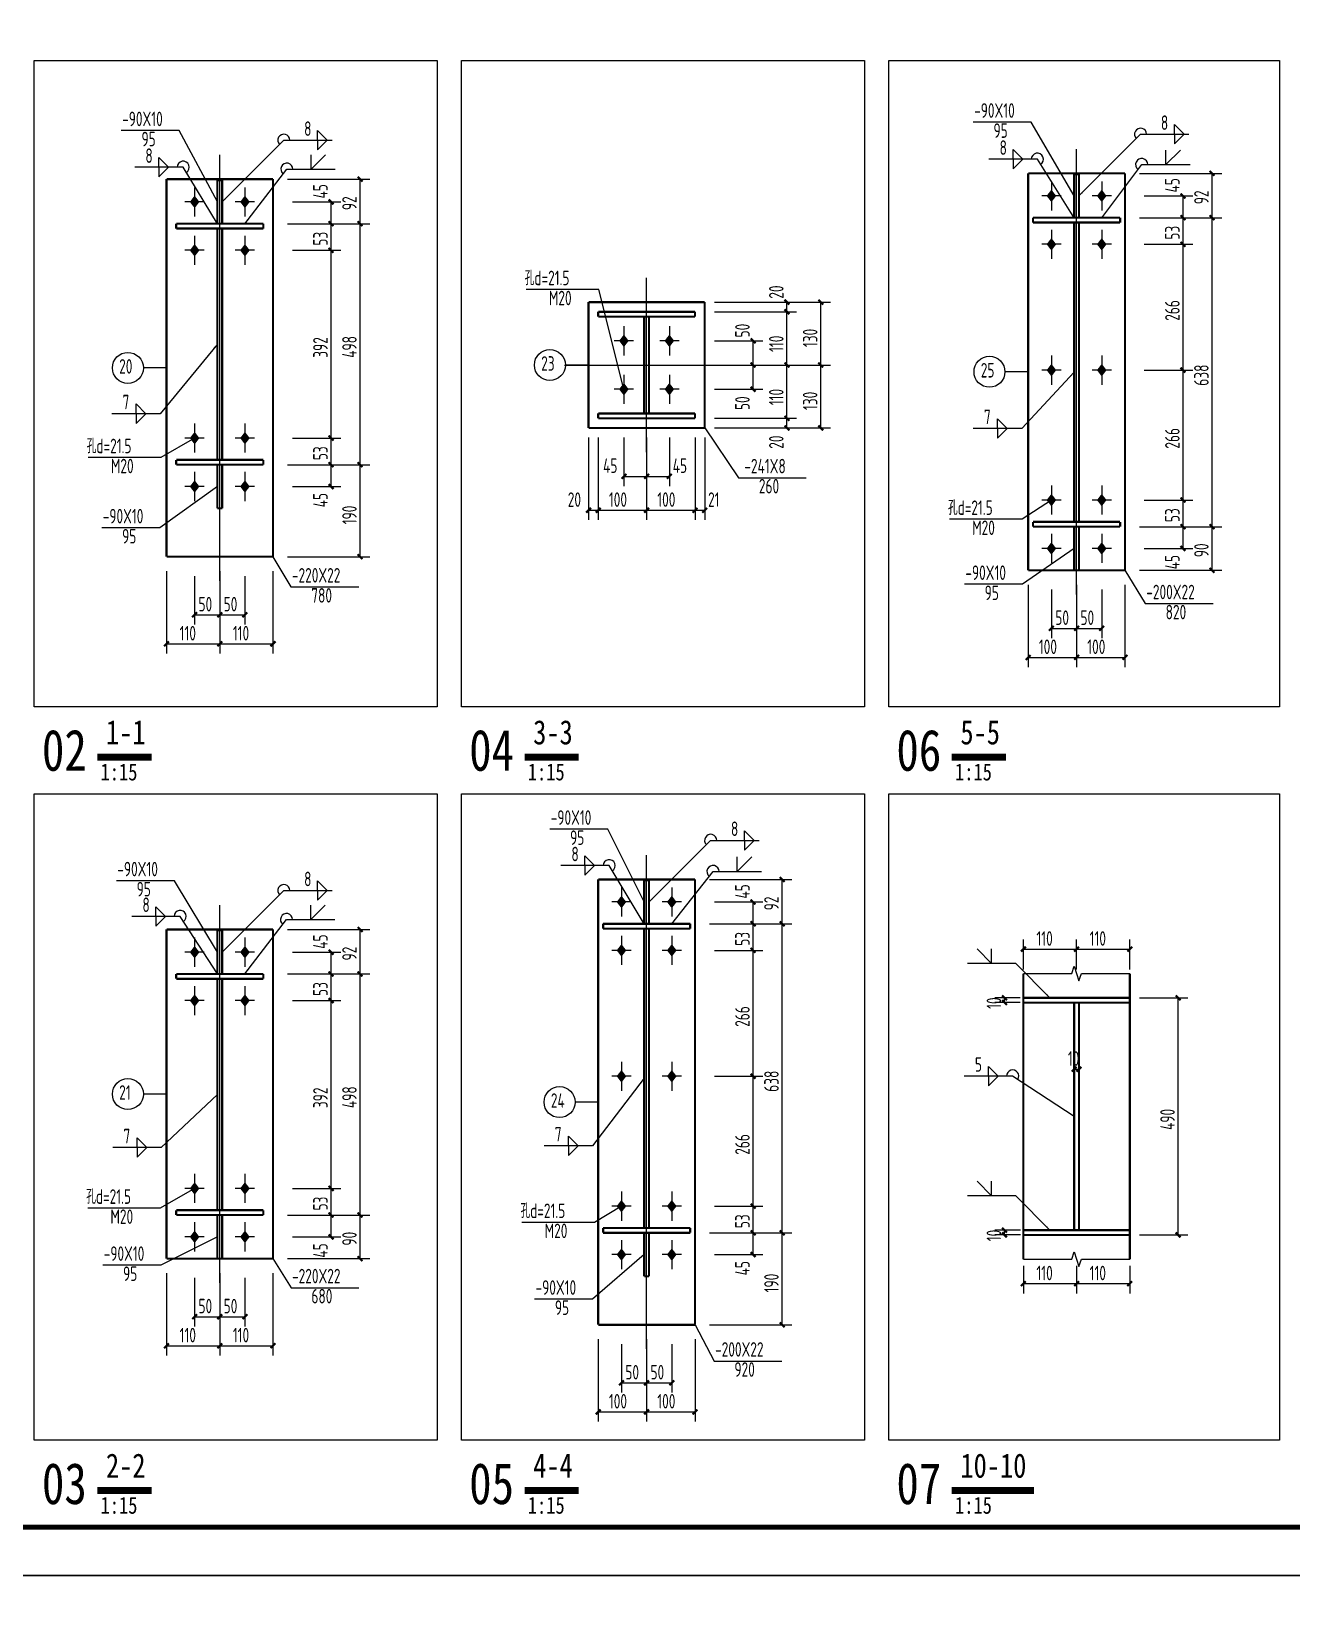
# Model space of a CAD drawing. Extents: x 4043574 to 4201224, y -1031091 to -644991.
# Drawn here: x 4085514 to 4111565, y -912766 to -880388 of the extents above; entities that cross this region are included whole.
import ezdxf

# ---------------------------------------------------------------- set-up
doc = ezdxf.new("R2010")
doc.units = 0
doc.header["$LTSCALE"] = 1000
doc.header["$MEASUREMENT"] = 0
for name, color, linetype in [('DIM_SYMB', 3, 'Continuous'), ('PUB_TEXT', 7, 'Continuous'), ('PUB_TITLE', 4, 'Continuous'), ('尺寸标注', 253, 'Continuous'), ('层10', 253, 'Continuous'), ('层1000', 2, 'Continuous'), ('焊缝标注', 253, 'Continuous'), ('编号标注', 253, 'Continuous'), ('螺栓孔标注', 253, 'Continuous'), ('钢板标注', 253, 'Continuous')]:
    doc.layers.add(name, color=color, linetype=linetype)
doc.styles.add('BIANHAO', font='SIMHEI.TTF', dxfattribs={"width": 0.8})
doc.styles.add('BILI', font='SIMHEI.TTF', dxfattribs={"width": 0.7, "height": 350})
doc.styles.add('TSSD', font='tssdeng.shx', dxfattribs={"width": 0.7, "height": 300, "bigfont": 'tssdchn.shx'})
doc.styles.add('TUMING', font='SimSun.ttf', dxfattribs={"width": 0.8, "height": 400})

msp = doc.modelspace()

# ---------------------------------------------------------------- linework, layer by layer
at = {"linetype": 'ByBlock', "ltscale": 0.01}
for points in [[(4085574, -880991), (4093905, -880991), (4093905, -894341), (4085574, -894341)], [(4094405, -880991), (4102736, -880991), (4102736, -894341), (4094405, -894341)], [(4103236, -880991), (4111315, -880991), (4111315, -894341), (4103236, -894341)], [(4085574, -896141), (4093905, -896141), (4093905, -909491), (4085574, -909491)], [(4094405, -896141), (4102736, -896141), (4102736, -909491), (4094405, -909491)], [(4103236, -896141), (4111315, -896141), (4111315, -909491), (4103236, -909491)]]:
    msp.add_lwpolyline(points, close=True, dxfattribs=at)
at = {"layer": 'DIM_SYMB', "color": 3, "const_width": 143}
for points in [[(4086878, -895384), (4087999, -895384)], [(4095709, -895384), (4096830, -895384)], [(4104540, -895384), (4105661, -895384)], [(4086878, -910534), (4087999, -910534)], [(4095709, -910534), (4096830, -910534)], [(4104540, -910534), (4106240, -910534)]]:
    msp.add_lwpolyline(points, dxfattribs=at)
at = {"layer": 'PUB_TITLE'}
for points in [[(4043574, -912291), (4148674, -912291), (4148674, -852891), (4043574, -852891)], [(4043574, -971691), (4148674, -971691), (4148674, -912291), (4043574, -912291)]]:
    msp.add_lwpolyline(points, close=True, dxfattribs=at)
at = {"layer": 'PUB_TITLE', "const_width": 100}
msp.add_lwpolyline([(4046074, -911291), (4147674, -911291), (4147674, -853891), (4046074, -853891)], close=True, dxfattribs=at)
at = {"layer": '尺寸标注', "color": 253, "linetype": 'ByBlock'}
for p, q in [((4090809, -883441), (4092509, -883441)), ((4108419, -883321), (4110119, -883321)), ((4090909, -883911), (4091909, -883911)), ((4108519, -883787), (4109519, -883787)), ((4108419, -884237), (4110119, -884237)), ((4108419, -884237), (4110119, -884237)), ((4108519, -884237), (4109519, -884237)), ((4108519, -884237), (4109519, -884237)), ((4090809, -884361), (4092509, -884361)), ((4090809, -884361), (4092509, -884361)), ((4090909, -884361), (4091909, -884361)), ((4090909, -884361), (4091909, -884361)), ((4108519, -884787), (4109519, -884787)), ((4108519, -884787), (4109519, -884787)), ((4090909, -884911), (4091909, -884911)), ((4090909, -884911), (4091909, -884911)), ((4099632, -885981), (4101332, -885981)), ((4099632, -885981), (4102032, -885981)), ((4099632, -886181), (4101332, -886181)), ((4099632, -886181), (4101332, -886181)), ((4099632, -886781), (4100632, -886781)), ((4099632, -887281), (4100632, -887281)), ((4099632, -887281), (4100632, -887281)), ((4099632, -887281), (4101332, -887281)), ((4099632, -887281), (4101332, -887281)), ((4099632, -887281), (4102032, -887281)), ((4099632, -887281), (4102032, -887281)), ((4108519, -887387), (4109519, -887387)), ((4108519, -887387), (4109519, -887387)), ((4099632, -887781), (4100632, -887781)), ((4099632, -888381), (4101332, -888381)), ((4099632, -888381), (4101332, -888381)), ((4090909, -888791), (4091909, -888791)), ((4090909, -888791), (4091909, -888791)), ((4097032, -888781), (4097032, -890481)), ((4097232, -888781), (4097232, -890481)), ((4097232, -888781), (4097232, -890481)), ((4097762, -888781), (4097762, -889781)), ((4098232, -888781), (4098232, -889781)), ((4098232, -888781), (4098232, -889781)), ((4098232, -888781), (4098232, -890481)), ((4098232, -888781), (4098232, -890481)), ((4098702, -888781), (4098702, -889781)), ((4099232, -888781), (4099232, -890481)), ((4099232, -888781), (4099232, -890481)), ((4099432, -888781), (4099432, -890481)), ((4099632, -888581), (4101332, -888581)), ((4099632, -888581), (4102032, -888581)), ((4090809, -889341), (4092509, -889341)), ((4090809, -889341), (4092509, -889341)), ((4090909, -889341), (4091909, -889341)), ((4090909, -889341), (4091909, -889341)), ((4090909, -889791), (4091909, -889791)), ((4108519, -890071), (4109519, -890071)), ((4108519, -890071), (4109519, -890071)), ((4108419, -890621), (4110119, -890621)), ((4108419, -890621), (4110119, -890621)), ((4108519, -890621), (4109519, -890621)), ((4108519, -890621), (4109519, -890621)), ((4090809, -891241), (4092509, -891241)), ((4108519, -891071), (4109519, -891071)), ((4088309, -891541), (4088309, -893241)), ((4088889, -891641), (4088889, -892641)), ((4089409, -891541), (4089409, -893241)), ((4089409, -891541), (4089409, -893241)), ((4089409, -891641), (4089409, -892641)), ((4089409, -891641), (4089409, -892641)), ((4089929, -891641), (4089929, -892641)), ((4090509, -891541), (4090509, -893241)), ((4108419, -891521), (4110119, -891521)), ((4106119, -891821), (4106119, -893521)), ((4106599, -891921), (4106599, -892921)), ((4107119, -891821), (4107119, -893521)), ((4107119, -891821), (4107119, -893521)), ((4107119, -891921), (4107119, -892921)), ((4107119, -891921), (4107119, -892921)), ((4107639, -891921), (4107639, -892921)), ((4108119, -891821), (4108119, -893521)), ((4099532, -897908), (4101232, -897908)), ((4099632, -898374), (4100632, -898374)), ((4099532, -898824), (4101232, -898824)), ((4099532, -898824), (4101232, -898824)), ((4099632, -898824), (4100632, -898824)), ((4099632, -898824), (4100632, -898824)), ((4090809, -898942), (4092509, -898942)), ((4106019, -899771), (4106019, -899148)), ((4107119, -899771), (4107119, -899148)), ((4108219, -899771), (4108219, -899148)), ((4090909, -899411), (4091909, -899411)), ((4099632, -899374), (4100632, -899374)), ((4099632, -899374), (4100632, -899374)), ((4107019, -899853), (4107069, -899699)), ((4107069, -899699), (4107169, -900005)), ((4090809, -899861), (4092509, -899861)), ((4090809, -899861), (4092509, -899861)), ((4090909, -899861), (4091909, -899861)), ((4090909, -899861), (4091909, -899861)), ((4106019, -899853), (4107019, -899853)), ((4107169, -900005), (4107219, -899851)), ((4107219, -899851), (4108219, -899853)), ((4090909, -900411), (4091909, -900411)), ((4090909, -900411), (4091909, -900411)), ((4105956, -900353), (4105430, -900353)), ((4108419, -900353), (4109419, -900353)), ((4105956, -900453), (4105430, -900453)), ((4107069, -901838), (4107069, -901628)), ((4107169, -901838), (4107169, -901628)), ((4099632, -901974), (4100632, -901974)), ((4099632, -901974), (4100632, -901974)), ((4090909, -904292), (4091909, -904292)), ((4090909, -904292), (4091909, -904292)), ((4099632, -904658), (4100632, -904658)), ((4099632, -904658), (4100632, -904658)), ((4090809, -904842), (4092509, -904842)), ((4090809, -904842), (4092509, -904842)), ((4090909, -904842), (4091909, -904842)), ((4090909, -904842), (4091909, -904842)), ((4090909, -905292), (4091909, -905292)), ((4099532, -905208), (4101232, -905208)), ((4099532, -905208), (4101232, -905208)), ((4099632, -905208), (4100632, -905208)), ((4099632, -905208), (4100632, -905208)), ((4105957, -905153), (4105429, -905153)), ((4105957, -905253), (4105429, -905253)), ((4108419, -905253), (4109419, -905253)), ((4107019, -905753), (4107069, -905599)), ((4107069, -905599), (4107169, -905905)), ((4090809, -905742), (4092509, -905742)), ((4099632, -905658), (4100632, -905658)), ((4106019, -905753), (4107019, -905753)), ((4106019, -905892), (4106019, -906459)), ((4107119, -905892), (4107119, -906459)), ((4107169, -905905), (4107219, -905751)), ((4107219, -905751), (4108219, -905753)), ((4108219, -905892), (4108219, -906459)), ((4088309, -906042), (4088309, -907742)), ((4088889, -906142), (4088889, -907142)), ((4089409, -906042), (4089409, -907742)), ((4089409, -906042), (4089409, -907742)), ((4089409, -906142), (4089409, -907142)), ((4089409, -906142), (4089409, -907142)), ((4089929, -906142), (4089929, -907142)), ((4090509, -906042), (4090509, -907742)), ((4099532, -907108), (4101232, -907108)), ((4097232, -907408), (4097232, -909108)), ((4097712, -907508), (4097712, -908508)), ((4098232, -907408), (4098232, -909108)), ((4098232, -907408), (4098232, -909108)), ((4098232, -907508), (4098232, -908508)), ((4098232, -907508), (4098232, -908508)), ((4098752, -907508), (4098752, -908508)), ((4099232, -907408), (4099232, -909108))]:
    msp.add_line(p, q, dxfattribs=at)
at = {"layer": '尺寸标注'}
for p, q in [((4092309, -884361), (4092309, -883441)), ((4109919, -884237), (4109919, -883321)), ((4091709, -884361), (4091709, -883911)), ((4109319, -884237), (4109319, -883787)), ((4109319, -884787), (4109319, -884237)), ((4109919, -890621), (4109919, -884237)), ((4091709, -884911), (4091709, -884361)), ((4092309, -889341), (4092309, -884361)), ((4109319, -887387), (4109319, -884787)), ((4091709, -888791), (4091709, -884911)), ((4101132, -886181), (4101132, -885981)), ((4101132, -887281), (4101132, -886181)), ((4101832, -887281), (4101832, -885981)), ((4100432, -887281), (4100432, -886781)), ((4100432, -887781), (4100432, -887281)), ((4101132, -888381), (4101132, -887281)), ((4101832, -888581), (4101832, -887281)), ((4109319, -890071), (4109319, -887387)), ((4101132, -888581), (4101132, -888381)), ((4091709, -889341), (4091709, -888791)), ((4091709, -889791), (4091709, -889341)), ((4092309, -891241), (4092309, -889341)), ((4097762, -889581), (4098232, -889581)), ((4098232, -889581), (4098702, -889581)), ((4109319, -890621), (4109319, -890071)), ((4097032, -890281), (4097232, -890281)), ((4097232, -890281), (4098232, -890281)), ((4098232, -890281), (4099232, -890281)), ((4099232, -890281), (4099432, -890281)), ((4109319, -891071), (4109319, -890621)), ((4109919, -891521), (4109919, -890621)), ((4088889, -892441), (4089409, -892441)), ((4089409, -892441), (4089929, -892441)), ((4106599, -892721), (4107119, -892721)), ((4107119, -892721), (4107639, -892721)), ((4088309, -893041), (4089409, -893041)), ((4089409, -893041), (4090509, -893041)), ((4106119, -893321), (4107119, -893321)), ((4107119, -893321), (4108119, -893321)), ((4101032, -898824), (4101032, -897908)), ((4100432, -898824), (4100432, -898374)), ((4100432, -899374), (4100432, -898824)), ((4101032, -905208), (4101032, -898824)), ((4092309, -899861), (4092309, -898942)), ((4091709, -899861), (4091709, -899411)), ((4100432, -901974), (4100432, -899374)), ((4106019, -899348), (4107119, -899348)), ((4107119, -899348), (4108219, -899348)), ((4091709, -900411), (4091709, -899861)), ((4092309, -904842), (4092309, -899861)), ((4091709, -904292), (4091709, -900411)), ((4105630, -900453), (4105630, -900353)), ((4109219, -905253), (4109219, -900353)), ((4100432, -904658), (4100432, -901974)), ((4107069, -901828), (4107169, -901828)), ((4091709, -904842), (4091709, -904292)), ((4100432, -905208), (4100432, -904658)), ((4091709, -905292), (4091709, -904842)), ((4092309, -905742), (4092309, -904842)), ((4100432, -905658), (4100432, -905208)), ((4101032, -907108), (4101032, -905208)), ((4105629, -905253), (4105629, -905153)), ((4106019, -906259), (4107119, -906259)), ((4107119, -906259), (4108219, -906259)), ((4088889, -906942), (4089409, -906942)), ((4089409, -906942), (4089929, -906942)), ((4088309, -907542), (4089409, -907542)), ((4089409, -907542), (4090509, -907542)), ((4097712, -908308), (4098232, -908308)), ((4098232, -908308), (4098752, -908308)), ((4097232, -908908), (4098232, -908908)), ((4098232, -908908), (4099232, -908908))]:
    msp.add_line(p, q, dxfattribs=at)
at = {"layer": '尺寸标注', "const_width": 45}
for points in [[(4109869, -883271), (4109969, -883371)], [(4092259, -883391), (4092359, -883491)], [(4091659, -883861), (4091759, -883961)], [(4109269, -883737), (4109369, -883837)], [(4109269, -884187), (4109369, -884287)], [(4109269, -884187), (4109369, -884287)], [(4109869, -884187), (4109969, -884287)], [(4109869, -884187), (4109969, -884287)], [(4091659, -884311), (4091759, -884411)], [(4091659, -884311), (4091759, -884411)], [(4092259, -884311), (4092359, -884411)], [(4092259, -884311), (4092359, -884411)], [(4091659, -884861), (4091759, -884961)], [(4091659, -884861), (4091759, -884961)], [(4109269, -884737), (4109369, -884837)], [(4109269, -884737), (4109369, -884837)], [(4101082, -885931), (4101182, -886031)], [(4101082, -886131), (4101182, -886231)], [(4101082, -886131), (4101182, -886231)], [(4101782, -885931), (4101882, -886031)], [(4100382, -886731), (4100482, -886831)], [(4100382, -887231), (4100482, -887331)], [(4100382, -887231), (4100482, -887331)], [(4101082, -887231), (4101182, -887331)], [(4101082, -887231), (4101182, -887331)], [(4101782, -887231), (4101882, -887331)], [(4101782, -887231), (4101882, -887331)], [(4109269, -887337), (4109369, -887437)], [(4109269, -887337), (4109369, -887437)], [(4100382, -887731), (4100482, -887831)], [(4101082, -888331), (4101182, -888431)], [(4101082, -888331), (4101182, -888431)], [(4091659, -888741), (4091759, -888841)], [(4091659, -888741), (4091759, -888841)], [(4101082, -888531), (4101182, -888631)], [(4101782, -888531), (4101882, -888631)], [(4091659, -889291), (4091759, -889391)], [(4091659, -889291), (4091759, -889391)], [(4092259, -889291), (4092359, -889391)], [(4092259, -889291), (4092359, -889391)], [(4091659, -889741), (4091759, -889841)], [(4097712, -889631), (4097812, -889531)], [(4098182, -889631), (4098282, -889531)], [(4098182, -889631), (4098282, -889531)], [(4098652, -889631), (4098752, -889531)], [(4109269, -890021), (4109369, -890121)], [(4109269, -890021), (4109369, -890121)], [(4096982, -890331), (4097082, -890231)], [(4097182, -890331), (4097282, -890231)], [(4097182, -890331), (4097282, -890231)], [(4098182, -890331), (4098282, -890231)], [(4098182, -890331), (4098282, -890231)], [(4099182, -890331), (4099282, -890231)], [(4099182, -890331), (4099282, -890231)], [(4099382, -890331), (4099482, -890231)], [(4109269, -890571), (4109369, -890671)], [(4109269, -890571), (4109369, -890671)], [(4109869, -890571), (4109969, -890671)], [(4109869, -890571), (4109969, -890671)], [(4109269, -891021), (4109369, -891121)], [(4092259, -891191), (4092359, -891291)], [(4109869, -891471), (4109969, -891571)], [(4088839, -892491), (4088939, -892391)], [(4089359, -892491), (4089459, -892391)], [(4089359, -892491), (4089459, -892391)], [(4089879, -892491), (4089979, -892391)], [(4106549, -892771), (4106649, -892671)], [(4107069, -892771), (4107169, -892671)], [(4107069, -892771), (4107169, -892671)], [(4107589, -892771), (4107689, -892671)], [(4088259, -893091), (4088359, -892991)], [(4089359, -893091), (4089459, -892991)], [(4089359, -893091), (4089459, -892991)], [(4090459, -893091), (4090559, -892991)], [(4106069, -893371), (4106169, -893271)], [(4107069, -893371), (4107169, -893271)], [(4107069, -893371), (4107169, -893271)], [(4108069, -893371), (4108169, -893271)], [(4100982, -897858), (4101082, -897958)], [(4100382, -898324), (4100482, -898424)], [(4100382, -898774), (4100482, -898874)], [(4100382, -898774), (4100482, -898874)], [(4100982, -898774), (4101082, -898874)], [(4100982, -898774), (4101082, -898874)], [(4092259, -898892), (4092359, -898992)], [(4091659, -899361), (4091759, -899461)], [(4100382, -899324), (4100482, -899424)], [(4100382, -899324), (4100482, -899424)], [(4105969, -899398), (4106069, -899298)], [(4107069, -899398), (4107169, -899298)], [(4108169, -899398), (4108269, -899298)], [(4091659, -899811), (4091759, -899911)], [(4091659, -899811), (4091759, -899911)], [(4092259, -899811), (4092359, -899911)], [(4092259, -899811), (4092359, -899911)], [(4091659, -900361), (4091759, -900461)], [(4091659, -900361), (4091759, -900461)], [(4105580, -900303), (4105680, -900403)], [(4105580, -900403), (4105680, -900503)], [(4109169, -900303), (4109269, -900403)], [(4100382, -901924), (4100482, -902024)], [(4100382, -901924), (4100482, -902024)], [(4107019, -901878), (4107119, -901778)], [(4107119, -901878), (4107219, -901778)], [(4091659, -904242), (4091759, -904342)], [(4091659, -904242), (4091759, -904342)], [(4100382, -904608), (4100482, -904708)], [(4100382, -904608), (4100482, -904708)], [(4091659, -904792), (4091759, -904892)], [(4091659, -904792), (4091759, -904892)], [(4092259, -904792), (4092359, -904892)], [(4092259, -904792), (4092359, -904892)], [(4091659, -905242), (4091759, -905342)], [(4100382, -905158), (4100482, -905258)], [(4100382, -905158), (4100482, -905258)], [(4100982, -905158), (4101082, -905258)], [(4100982, -905158), (4101082, -905258)], [(4105579, -905103), (4105679, -905203)], [(4105579, -905203), (4105679, -905303)], [(4109169, -905203), (4109269, -905303)], [(4100382, -905608), (4100482, -905708)], [(4092259, -905692), (4092359, -905792)], [(4105969, -906309), (4106069, -906209)], [(4107069, -906309), (4107169, -906209)], [(4108169, -906309), (4108269, -906209)], [(4088839, -906992), (4088939, -906892)], [(4089359, -906992), (4089459, -906892)], [(4089359, -906992), (4089459, -906892)], [(4089879, -906992), (4089979, -906892)], [(4100982, -907058), (4101082, -907158)], [(4088259, -907592), (4088359, -907492)], [(4089359, -907592), (4089459, -907492)], [(4089359, -907592), (4089459, -907492)], [(4090459, -907592), (4090559, -907492)], [(4097662, -908358), (4097762, -908258)], [(4098182, -908358), (4098282, -908258)], [(4098182, -908358), (4098282, -908258)], [(4098702, -908358), (4098802, -908258)], [(4097182, -908958), (4097282, -908858)], [(4098182, -908958), (4098282, -908858)], [(4098182, -908958), (4098282, -908858)], [(4099182, -908958), (4099282, -908858)]]:
    msp.add_lwpolyline(points, dxfattribs=at)
at = {"layer": '尺寸标注', "color": 3, "const_width": 45}
for points in [[(4108019, -884237), (4106219, -884237)], [(4106219, -884237), (4106219, -884337)], [(4108019, -884337), (4108019, -884237)], [(4090309, -884361), (4088509, -884361)], [(4088509, -884361), (4088509, -884461)], [(4088509, -884461), (4090309, -884461)], [(4089359, -889241), (4089359, -884461)], [(4089459, -889241), (4089459, -884461)], [(4090309, -884461), (4090309, -884361)], [(4106219, -884337), (4108019, -884337)], [(4107069, -890521), (4107069, -884337)], [(4107169, -890521), (4107169, -884337)], [(4099232, -886181), (4097232, -886181)], [(4097232, -886181), (4097232, -886281)], [(4099232, -886281), (4099232, -886181)], [(4097232, -886281), (4099232, -886281)], [(4098182, -888281), (4098182, -886281)], [(4098282, -888281), (4098282, -886281)], [(4099232, -888281), (4097232, -888281)], [(4097232, -888281), (4097232, -888381)], [(4097232, -888381), (4099232, -888381)], [(4099232, -888381), (4099232, -888281)], [(4090309, -889241), (4088509, -889241)], [(4088509, -889241), (4088509, -889341)], [(4088509, -889341), (4090309, -889341)], [(4090309, -889341), (4090309, -889241)], [(4108019, -890521), (4106219, -890521)], [(4106219, -890521), (4106219, -890621)], [(4106219, -890621), (4108019, -890621)], [(4108019, -890621), (4108019, -890521)], [(4099132, -898824), (4097332, -898824)], [(4097332, -898824), (4097332, -898924)], [(4099132, -898924), (4099132, -898824)], [(4097332, -898924), (4099132, -898924)], [(4098182, -905108), (4098182, -898924)], [(4098282, -905108), (4098282, -898924)], [(4090309, -899861), (4088509, -899861)], [(4088509, -899861), (4088509, -899961)], [(4088509, -899961), (4090309, -899961)], [(4089359, -904742), (4089359, -899961)], [(4089459, -904742), (4089459, -899961)], [(4090309, -899961), (4090309, -899861)], [(4106019, -905753), (4106019, -899853)], [(4108219, -905753), (4108219, -899853)], [(4090309, -904742), (4088509, -904742)], [(4088509, -904742), (4088509, -904842)], [(4088509, -904842), (4090309, -904842)], [(4090309, -904842), (4090309, -904742)], [(4099132, -905108), (4097332, -905108)], [(4097332, -905108), (4097332, -905208)], [(4097332, -905208), (4099132, -905208)], [(4099132, -905208), (4099132, -905108)]]:
    msp.add_lwpolyline(points, dxfattribs=at)
at = {"layer": '层10', "color": 253, "linetype": 'ByBlock'}
for p, q in [((4088889, -883611), (4088889, -884211)), ((4089929, -883611), (4089929, -884211)), ((4106599, -883487), (4106599, -884087)), ((4107639, -883487), (4107639, -884087)), ((4089089, -883911), (4088689, -883911)), ((4090129, -883911), (4089729, -883911)), ((4106799, -883787), (4106399, -883787)), ((4107839, -883787), (4107439, -883787)), ((4106599, -884487), (4106599, -885087)), ((4107639, -884487), (4107639, -885087)), ((4088889, -884611), (4088889, -885211)), ((4089929, -884611), (4089929, -885211)), ((4106799, -884787), (4106399, -884787)), ((4107839, -884787), (4107439, -884787)), ((4089089, -884911), (4088689, -884911)), ((4090129, -884911), (4089729, -884911)), ((4097762, -886481), (4097762, -887081)), ((4098702, -886481), (4098702, -887081)), ((4097962, -886781), (4097562, -886781)), ((4098902, -886781), (4098502, -886781)), ((4106599, -887087), (4106599, -887687)), ((4107639, -887087), (4107639, -887687)), ((4097762, -887481), (4097762, -888081)), ((4098702, -887481), (4098702, -888081)), ((4106799, -887387), (4106399, -887387)), ((4107839, -887387), (4107439, -887387)), ((4097962, -887781), (4097562, -887781)), ((4098902, -887781), (4098502, -887781)), ((4089089, -888791), (4088689, -888791)), ((4088889, -888491), (4088889, -889091)), ((4090129, -888791), (4089729, -888791)), ((4089929, -888491), (4089929, -889091)), ((4088889, -889491), (4088889, -890091)), ((4089929, -889491), (4089929, -890091)), ((4089089, -889791), (4088689, -889791)), ((4090129, -889791), (4089729, -889791)), ((4106799, -890071), (4106399, -890071)), ((4106599, -889771), (4106599, -890371)), ((4107839, -890071), (4107439, -890071)), ((4107639, -889771), (4107639, -890371)), ((4106599, -890771), (4106599, -891371)), ((4107639, -890771), (4107639, -891371)), ((4106799, -891071), (4106399, -891071)), ((4107839, -891071), (4107439, -891071)), ((4097712, -898074), (4097712, -898674)), ((4098752, -898074), (4098752, -898674)), ((4097912, -898374), (4097512, -898374)), ((4098952, -898374), (4098552, -898374)), ((4088889, -899111), (4088889, -899711)), ((4089929, -899111), (4089929, -899711)), ((4097712, -899074), (4097712, -899674)), ((4098752, -899074), (4098752, -899674)), ((4089089, -899411), (4088689, -899411)), ((4090129, -899411), (4089729, -899411)), ((4097912, -899374), (4097512, -899374)), ((4098952, -899374), (4098552, -899374)), ((4088889, -900111), (4088889, -900711)), ((4089929, -900111), (4089929, -900711)), ((4089089, -900411), (4088689, -900411)), ((4090129, -900411), (4089729, -900411)), ((4097712, -901674), (4097712, -902274)), ((4098752, -901674), (4098752, -902274)), ((4097912, -901974), (4097512, -901974)), ((4098952, -901974), (4098552, -901974)), ((4088889, -903992), (4088889, -904592)), ((4089929, -903992), (4089929, -904592)), ((4089089, -904292), (4088689, -904292)), ((4090129, -904292), (4089729, -904292)), ((4097912, -904658), (4097512, -904658)), ((4097712, -904358), (4097712, -904958)), ((4098952, -904658), (4098552, -904658)), ((4098752, -904358), (4098752, -904958)), ((4089089, -905292), (4088689, -905292)), ((4088889, -904992), (4088889, -905592)), ((4090129, -905292), (4089729, -905292)), ((4089929, -904992), (4089929, -905592)), ((4097712, -905358), (4097712, -905958)), ((4098752, -905358), (4098752, -905958)), ((4097912, -905658), (4097512, -905658)), ((4098952, -905658), (4098552, -905658))]:
    msp.add_line(p, q, dxfattribs=at)
at = {"layer": '层10'}
for points in [[(4088889, -883781), (4088789, -883911), (4088989, -883911), (4088889, -884041)], [(4089929, -883781), (4089829, -883911), (4090029, -883911), (4089929, -884041)], [(4106599, -883657), (4106499, -883787), (4106699, -883787), (4106599, -883917)], [(4107639, -883657), (4107539, -883787), (4107739, -883787), (4107639, -883917)], [(4088889, -884781), (4088789, -884911), (4088989, -884911), (4088889, -885041)], [(4089929, -884781), (4089829, -884911), (4090029, -884911), (4089929, -885041)], [(4106599, -884657), (4106499, -884787), (4106699, -884787), (4106599, -884917)], [(4107639, -884657), (4107539, -884787), (4107739, -884787), (4107639, -884917)], [(4097762, -886651), (4097662, -886781), (4097862, -886781), (4097762, -886911)], [(4098702, -886651), (4098602, -886781), (4098802, -886781), (4098702, -886911)], [(4106599, -887257), (4106499, -887387), (4106699, -887387), (4106599, -887517)], [(4107639, -887257), (4107539, -887387), (4107739, -887387), (4107639, -887517)], [(4097762, -887651), (4097662, -887781), (4097862, -887781), (4097762, -887911)], [(4098702, -887651), (4098602, -887781), (4098802, -887781), (4098702, -887911)], [(4088889, -888661), (4088789, -888791), (4088989, -888791), (4088889, -888921)], [(4089929, -888661), (4089829, -888791), (4090029, -888791), (4089929, -888921)], [(4088889, -889661), (4088789, -889791), (4088989, -889791), (4088889, -889921)], [(4089929, -889661), (4089829, -889791), (4090029, -889791), (4089929, -889921)], [(4106599, -889941), (4106499, -890071), (4106699, -890071), (4106599, -890201)], [(4107639, -889941), (4107539, -890071), (4107739, -890071), (4107639, -890201)], [(4106599, -890941), (4106499, -891071), (4106699, -891071), (4106599, -891201)], [(4107639, -890941), (4107539, -891071), (4107739, -891071), (4107639, -891201)], [(4097712, -898244), (4097612, -898374), (4097812, -898374), (4097712, -898504)], [(4098752, -898244), (4098652, -898374), (4098852, -898374), (4098752, -898504)], [(4088889, -899281), (4088789, -899411), (4088989, -899411), (4088889, -899541)], [(4089929, -899281), (4089829, -899411), (4090029, -899411), (4089929, -899541)], [(4097712, -899244), (4097612, -899374), (4097812, -899374), (4097712, -899504)], [(4098752, -899244), (4098652, -899374), (4098852, -899374), (4098752, -899504)], [(4088889, -900281), (4088789, -900411), (4088989, -900411), (4088889, -900541)], [(4089929, -900281), (4089829, -900411), (4090029, -900411), (4089929, -900541)], [(4097712, -901844), (4097612, -901974), (4097812, -901974), (4097712, -902104)], [(4098752, -901844), (4098652, -901974), (4098852, -901974), (4098752, -902104)], [(4088889, -904162), (4088789, -904292), (4088989, -904292), (4088889, -904422)], [(4089929, -904162), (4089829, -904292), (4090029, -904292), (4089929, -904422)], [(4097712, -904528), (4097612, -904658), (4097812, -904658), (4097712, -904788)], [(4098752, -904528), (4098652, -904658), (4098852, -904658), (4098752, -904788)], [(4088889, -905162), (4088789, -905292), (4088989, -905292), (4088889, -905422)], [(4089929, -905162), (4089829, -905292), (4090029, -905292), (4089929, -905422)], [(4097712, -905528), (4097612, -905658), (4097812, -905658), (4097712, -905788)], [(4098752, -905528), (4098652, -905658), (4098852, -905658), (4098752, -905788)]]:
    msp.add_solid(points, dxfattribs=at)
at = {"layer": '层1000', "const_width": 45}
for points in [[(4090509, -883441), (4088309, -883441)], [(4088309, -883441), (4088309, -891241)], [(4089459, -883461), (4089359, -883461)], [(4089359, -883461), (4089359, -884361)], [(4089459, -884361), (4089459, -883461)], [(4090509, -891241), (4090509, -883441)], [(4108119, -883321), (4106119, -883321)], [(4106119, -883321), (4106119, -891521)], [(4107169, -883337), (4107069, -883337)], [(4107069, -883337), (4107069, -884237)], [(4107169, -884237), (4107169, -883337)], [(4108119, -891521), (4108119, -883321)], [(4107069, -884237), (4107169, -884237)], [(4089359, -884361), (4089459, -884361)], [(4099432, -885981), (4097032, -885981)], [(4097032, -885981), (4097032, -888581)], [(4099432, -888581), (4099432, -885981)], [(4097032, -888581), (4099432, -888581)], [(4089359, -889341), (4089459, -889341)], [(4089359, -890241), (4089359, -889341)], [(4089459, -889341), (4089459, -890241)], [(4089459, -890241), (4089359, -890241)], [(4107069, -890621), (4107169, -890621)], [(4107069, -891521), (4107069, -890621)], [(4107169, -890621), (4107169, -891521)], [(4088309, -891241), (4090509, -891241)], [(4106119, -891521), (4108119, -891521)], [(4107169, -891521), (4107069, -891521)], [(4099232, -897908), (4097232, -897908)], [(4097232, -897908), (4097232, -907108)], [(4098282, -897924), (4098182, -897924)], [(4098182, -897924), (4098182, -898824)], [(4098282, -898824), (4098282, -897924)], [(4099232, -907108), (4099232, -897908)], [(4098182, -898824), (4098282, -898824)], [(4090509, -898942), (4088309, -898942)], [(4088309, -898942), (4088309, -905742)], [(4089459, -898961), (4089359, -898961)], [(4089359, -898961), (4089359, -899861)], [(4089459, -899861), (4089459, -898961)], [(4090509, -905742), (4090509, -898942)], [(4089359, -899861), (4089459, -899861)], [(4089359, -904842), (4089459, -904842)], [(4089359, -905742), (4089359, -904842)], [(4089459, -904842), (4089459, -905742)], [(4098182, -905208), (4098282, -905208)], [(4098182, -906108), (4098182, -905208)], [(4098282, -905208), (4098282, -906108)], [(4088309, -905742), (4090509, -905742)], [(4089459, -905742), (4089359, -905742)], [(4098282, -906108), (4098182, -906108)], [(4097232, -907108), (4099232, -907108)]]:
    msp.add_lwpolyline(points, dxfattribs=at)
at = {"layer": '焊缝标注', "color": 253, "linetype": 'ByBlock'}
for p, q in [((4109142, -882314), (4109342, -882514)), ((4109142, -882514), (4109142, -882314)), ((4090732, -882638), (4091732, -882638)), ((4091432, -882438), (4091632, -882638)), ((4091432, -882638), (4091432, -882438)), ((4091432, -882838), (4091632, -882638)), ((4091432, -882638), (4091432, -882838)), ((4108442, -882514), (4109442, -882514)), ((4109142, -882714), (4109342, -882514)), ((4109142, -882514), (4109142, -882714)), ((4091296, -883236), (4091296, -882936)), ((4091296, -883236), (4091596, -882936)), ((4106008, -883029), (4105808, -882829)), ((4105808, -883029), (4105808, -882829)), ((4108965, -883139), (4108965, -882839)), ((4108965, -883139), (4109265, -882839)), ((4088651, -883196), (4087651, -883196)), ((4088351, -883196), (4088151, -882996)), ((4088151, -883196), (4088151, -882996)), ((4088351, -883196), (4088151, -883396)), ((4088151, -883196), (4088151, -883396)), ((4090796, -883236), (4091796, -883236)), ((4106308, -883029), (4105308, -883029)), ((4106008, -883029), (4105808, -883229)), ((4105808, -883029), (4105808, -883229)), ((4108465, -883139), (4109465, -883139)), ((4087879, -888286), (4087679, -888086)), ((4087679, -888286), (4087679, -888086)), ((4088179, -888286), (4087179, -888286)), ((4087879, -888286), (4087679, -888486)), ((4087679, -888286), (4087679, -888486)), ((4105685, -888592), (4105485, -888392)), ((4105485, -888592), (4105485, -888392)), ((4105985, -888592), (4104985, -888592)), ((4105685, -888592), (4105485, -888792)), ((4105485, -888592), (4105485, -888792)), ((4099555, -897101), (4100555, -897101)), ((4100255, -896901), (4100455, -897101)), ((4100255, -897101), (4100255, -896901)), ((4100255, -897301), (4100455, -897101)), ((4100255, -897101), (4100255, -897301)), ((4097157, -897623), (4096957, -897423)), ((4096957, -897623), (4096957, -897423)), ((4100104, -897744), (4100104, -897444)), ((4100104, -897744), (4100404, -897444)), ((4097457, -897623), (4096457, -897623)), ((4097157, -897623), (4096957, -897823)), ((4096957, -897623), (4096957, -897823)), ((4099604, -897744), (4100604, -897744)), ((4090732, -898139), (4091732, -898139)), ((4091432, -897939), (4091632, -898139)), ((4091432, -898139), (4091432, -897939)), ((4091432, -898339), (4091632, -898139)), ((4091432, -898139), (4091432, -898339)), ((4088290, -898671), (4088090, -898471)), ((4088090, -898671), (4088090, -898471)), ((4091288, -898737), (4091288, -898437)), ((4091288, -898737), (4091588, -898437)), ((4088590, -898671), (4087590, -898671)), ((4088290, -898671), (4088090, -898871)), ((4088090, -898671), (4088090, -898871)), ((4090788, -898737), (4091788, -898737)), ((4105363, -899645), (4105063, -899345)), ((4105363, -899645), (4105363, -899345)), ((4105863, -899645), (4104863, -899645)), ((4105798, -901970), (4104798, -901970)), ((4105498, -901970), (4105298, -901770)), ((4105298, -901970), (4105298, -901770)), ((4105498, -901970), (4105298, -902170)), ((4105298, -901970), (4105298, -902170)), ((4087898, -903449), (4087698, -903249)), ((4087698, -903449), (4087698, -903249)), ((4096814, -903411), (4096614, -903211)), ((4096614, -903411), (4096614, -903211)), ((4088198, -903449), (4087198, -903449)), ((4087898, -903449), (4087698, -903649)), ((4087698, -903449), (4087698, -903649)), ((4097114, -903411), (4096114, -903411)), ((4096814, -903411), (4096614, -903611)), ((4096614, -903411), (4096614, -903611)), ((4105363, -904445), (4105063, -904145)), ((4105363, -904445), (4105363, -904145)), ((4105863, -904445), (4104863, -904445))]:
    msp.add_line(p, q, dxfattribs=at)
at = {"layer": '焊缝标注'}
for p, q in [((4089459, -883911), (4090732, -882638)), ((4107169, -883787), (4108442, -882514)), ((4089359, -884361), (4088651, -883196)), ((4089929, -884361), (4090796, -883236)), ((4107069, -884237), (4106308, -883029)), ((4107639, -884237), (4108465, -883139)), ((4089359, -886851), (4088179, -888286)), ((4107069, -887429), (4105985, -888592)), ((4098282, -898374), (4099555, -897101)), ((4098182, -898824), (4097457, -897623)), ((4098752, -898824), (4099604, -897744)), ((4089459, -899411), (4090732, -898139)), ((4089359, -899861), (4088590, -898671)), ((4089929, -899861), (4090788, -898737)), ((4106569, -900353), (4105863, -899645)), ((4098182, -902016), (4097114, -903411)), ((4107069, -902803), (4105798, -901970)), ((4089359, -902352), (4088198, -903449)), ((4106569, -905153), (4105863, -904445))]:
    msp.add_line(p, q, dxfattribs=at)
for centre, start, end in [((4090732, -882638), 0, 224.9771), ((4108442, -882514), 0, 224.976), ((4106308, -883029), 302.2043, 180), ((4088651, -883196), 301.2806, 180), ((4090796, -883236), 0, 232.3507), ((4108465, -883139), 0, 233.0204), ((4099555, -897101), 0, 224.976), ((4097457, -897623), 301.1315, 180), ((4099604, -897744), 0, 231.6995), ((4090732, -898139), 0, 224.9769), ((4088590, -898671), 302.8576, 180), ((4090788, -898737), 0, 232.6403), ((4105798, -901970), 326.7605, 180)]:
    msp.add_arc(centre, 125, start, end, dxfattribs=at)
for points in [[(4089459, -883911), (4089540, -883851), (4089519, -883829)], [(4107169, -883787), (4107250, -883727), (4107229, -883705)], [(4107069, -884237), (4107028, -884144), (4107003, -884160)], [(4107639, -884237), (4107711, -884166), (4107687, -884148)], [(4089359, -884361), (4089320, -884267), (4089294, -884283)], [(4089929, -884361), (4090002, -884291), (4089978, -884272)], [(4089359, -886851), (4089284, -886919), (4089307, -886938)], [(4107069, -887429), (4106990, -887492), (4107012, -887512)], [(4098282, -898374), (4098363, -898314), (4098342, -898292)], [(4098182, -898824), (4098143, -898730), (4098117, -898746)], [(4098752, -898824), (4098825, -898754), (4098802, -898736)], [(4089459, -899411), (4089540, -899351), (4089519, -899330)], [(4089359, -899861), (4089317, -899769), (4089292, -899786)], [(4089929, -899861), (4090001, -899791), (4089978, -899773)], [(4106569, -900353), (4106509, -900271), (4106488, -900292)], [(4098182, -902016), (4098109, -902086), (4098133, -902104)], [(4089359, -902352), (4089276, -902410), (4089296, -902431)], [(4107069, -902803), (4106993, -902735), (4106977, -902760)], [(4106569, -905153), (4106509, -905071), (4106488, -905092)]]:
    msp.add_solid(points, dxfattribs=at)
at = {"layer": '编号标注', "color": 7, "linetype": 'ByBlock'}
for p, q in [((4089409, -891741), (4089409, -882941)), ((4107119, -892021), (4107119, -882821)), ((4098232, -889081), (4098232, -885481)), ((4096532, -887281), (4099932, -887281)), ((4098232, -907608), (4098232, -897408)), ((4089409, -906242), (4089409, -898442))]:
    msp.add_line(p, q, dxfattribs=at)
at = {"layer": '编号标注', "color": 253, "linetype": 'ByBlock'}
for p, q in [((4088309, -887341), (4087829, -887341)), ((4097032, -887281), (4096552, -887281)), ((4106119, -887421), (4105639, -887421)), ((4088309, -902342), (4087829, -902342)), ((4097232, -902508), (4096752, -902508))]:
    msp.add_line(p, q, dxfattribs=at)
at = {"layer": '编号标注', "const_width": 10}
for points in [[(4088314, -887341, 1), (4088304, -887341, 1), (4088314, -887341, 1)], [(4097037, -887281, 1), (4097027, -887281, 1), (4097037, -887281, 1)], [(4106124, -887421, 1), (4106114, -887421, 1), (4106124, -887421, 1)], [(4088314, -902342, 1), (4088304, -902342, 1), (4088314, -902342, 1)], [(4097237, -902508, 1), (4097227, -902508, 1), (4097237, -902508, 1)]]:
    msp.add_lwpolyline(points, format="xyb", dxfattribs=at)
at = {"layer": '编号标注', "color": 2, "const_width": 45}
for points in [[(4106019, -900353), (4108219, -900353)], [(4106019, -900453), (4106019, -900353)], [(4108219, -900453), (4106019, -900453)], [(4107169, -900453), (4107069, -900453)], [(4107069, -900453), (4107069, -905153)], [(4107169, -905153), (4107169, -900453)], [(4108219, -900353), (4108219, -900453)], [(4108219, -905153), (4106019, -905153)], [(4106019, -905153), (4106019, -905253)], [(4106019, -905253), (4108219, -905253)], [(4107069, -905153), (4107169, -905153)], [(4108219, -905253), (4108219, -905153)]]:
    msp.add_lwpolyline(points, dxfattribs=at)
at = {"layer": '编号标注'}
for centre in [(4087509, -887341), (4096232, -887281), (4105319, -887421), (4087509, -902342), (4096432, -902508)]:
    msp.add_circle(centre, 320, dxfattribs=at)
at = {"layer": '螺栓孔标注', "color": 253, "linetype": 'ByBlock'}
for p, q in [((4097242, -885722), (4095742, -885722)), ((4097762, -887781), (4097242, -885722)), ((4088889, -888791), (4088189, -889193)), ((4088189, -889193), (4086689, -889193)), ((4106599, -890071), (4105991, -890468)), ((4105991, -890468), (4104491, -890468)), ((4088889, -904292), (4088179, -904700)), ((4097712, -904658), (4097155, -904993)), ((4088179, -904700), (4086679, -904700)), ((4097155, -904993), (4095655, -904993))]:
    msp.add_line(p, q, dxfattribs=at)
at = {"layer": '螺栓孔标注', "const_width": 10}
for points in [[(4097767, -887781, 1), (4097757, -887781, 1), (4097767, -887781, 1)], [(4088894, -888791, 1), (4088884, -888791, 1), (4088894, -888791, 1)], [(4106604, -890071, 1), (4106594, -890071, 1), (4106604, -890071, 1)], [(4088894, -904292, 1), (4088884, -904292, 1), (4088894, -904292, 1)], [(4097717, -904658, 1), (4097707, -904658, 1), (4097717, -904658, 1)]]:
    msp.add_lwpolyline(points, format="xyb", dxfattribs=at)
at = {"layer": '钢板标注', "color": 253, "linetype": 'ByBlock'}
for p, q in [((4106182, -882263), (4104982, -882263)), ((4107069, -883787), (4106182, -882263)), ((4088571, -882437), (4087371, -882437)), ((4089359, -883911), (4088571, -882437)), ((4099432, -888581), (4100132, -889609)), ((4100132, -889609), (4101532, -889609)), ((4089359, -889791), (4088170, -890643)), ((4088170, -890643), (4086970, -890643)), ((4090509, -891241), (4090880, -891865)), ((4107069, -891071), (4106000, -891811)), ((4108119, -891521), (4108540, -892210)), ((4090880, -891865), (4092280, -891865)), ((4106000, -891811), (4104800, -891811)), ((4108540, -892210), (4109940, -892210)), ((4097430, -896870), (4096230, -896870)), ((4098182, -898374), (4097430, -896870)), ((4088471, -897934), (4087271, -897934)), ((4089359, -899411), (4088471, -897934)), ((4089359, -905292), (4088190, -905878)), ((4088190, -905878), (4086990, -905878)), ((4090509, -905742), (4090883, -906342)), ((4098182, -905658), (4097116, -906579)), ((4090883, -906342), (4092283, -906342)), ((4097116, -906579), (4095916, -906579)), ((4099232, -907108), (4099627, -907857)), ((4099627, -907857), (4101027, -907857))]:
    msp.add_line(p, q, dxfattribs=at)
at = {"layer": '钢板标注', "const_width": 10}
for points in [[(4089364, -883911, 1), (4089354, -883911, 1), (4089364, -883911, 1)], [(4107074, -883787, 1), (4107064, -883787, 1), (4107074, -883787, 1)], [(4099437, -888581, 1), (4099427, -888581, 1), (4099437, -888581, 1)], [(4089364, -889791, 1), (4089354, -889791, 1), (4089364, -889791, 1)], [(4090514, -891241, 1), (4090504, -891241, 1), (4090514, -891241, 1)], [(4107074, -891071, 1), (4107064, -891071, 1), (4107074, -891071, 1)], [(4108124, -891521, 1), (4108114, -891521, 1), (4108124, -891521, 1)], [(4098187, -898374, 1), (4098177, -898374, 1), (4098187, -898374, 1)], [(4089364, -899411, 1), (4089354, -899411, 1), (4089364, -899411, 1)], [(4089364, -905292, 1), (4089354, -905292, 1), (4089364, -905292, 1)], [(4090514, -905742, 1), (4090504, -905742, 1), (4090514, -905742, 1)], [(4098187, -905658, 1), (4098177, -905658, 1), (4098187, -905658, 1)], [(4099237, -907108, 1), (4099227, -907108, 1), (4099237, -907108, 1)]]:
    msp.add_lwpolyline(points, format="xyb", dxfattribs=at)

# ---------------------------------------------------------------- texts
at = {"layer": 'DIM_SYMB', "color": 7, "style": 'TUMING', "width": 0.8}
for s, p in [('1-1', (4087056, -895118)), ('3-3', (4095887, -895118)), ('5-5', (4104718, -895118)), ('2-2', (4087056, -910268)), ('4-4', (4095887, -910268)), ('10-10', (4104718, -910268))]:
    msp.add_text(s, height=501, dxfattribs=at).set_placement(p)
at = {"layer": 'PUB_TEXT', "width": 0.8}
for s, height, style, p in [('02', 851.7, 'BIANHAO', (4085733, -895663)), ('04', 851.7, 'BIANHAO', (4094564, -895663)), ('06', 851.7, 'BIANHAO', (4103395, -895663)), ('1:15', 350.7, 'BILI', (4086944, -895863)), ('1:15', 350.7, 'BILI', (4095775, -895862)), ('1:15', 350.7, 'BILI', (4104606, -895862)), ('03', 851.7, 'BIANHAO', (4085733, -910813)), ('05', 851.7, 'BIANHAO', (4094564, -910813)), ('07', 851.7, 'BIANHAO', (4103395, -910813)), ('1:15', 350.7, 'BILI', (4086944, -911012)), ('1:15', 350.7, 'BILI', (4095775, -911012)), ('1:15', 350.7, 'BILI', (4104606, -911012))]:
    msp.add_text(s, height=height, dxfattribs=dict(at, style=style)).set_placement(p)
at = {"layer": '尺寸标注', "style": 'TSSD', "width": 0.7}
for s, rotation, p in [('45', 90, (4091639, -883841)), ('45', 90, (4109249, -883717)), ('92', 90, (4092239, -884081)), ('92', 90, (4109849, -883959)), ('53', 90, (4091639, -884816)), ('53', 90, (4109249, -884692)), ('20', 90, (4101062, -885911)), ('266', 90, (4109249, -886367)), ('50', 90, (4100362, -886711)), ('392', 90, (4091639, -887131)), ('498', 90, (4092239, -887131)), ('110', 90, (4101062, -887011)), ('130', 90, (4101762, -886911)), ('638', 90, (4109849, -887709)), ('110', 90, (4101062, -888111)), ('50', 90, (4100362, -888211)), ('130', 90, (4101762, -888211)), ('20', 90, (4101062, -889011)), ('266', 90, (4109249, -889009)), ('53', 90, (4091639, -889246)), ('45', 90, (4091639, -890221)), ('190', 90, (4092239, -890571)), ('53', 90, (4109249, -890526)), ('90', 90, (4109849, -891251)), ('45', 90, (4109249, -891501)), ('45', 90, (4100362, -898304)), ('92', 90, (4100962, -898546)), ('45', 90, (4091639, -899341)), ('53', 90, (4100362, -899279)), ('92', 90, (4092239, -899582)), ('53', 90, (4091639, -900316)), ('10', 90, (4105560, -900583)), ('266', 90, (4100362, -900954)), ('638', 90, (4100962, -902296)), ('392', 90, (4091639, -902632)), ('498', 90, (4092239, -902632)), ('490', 90, (4109149, -903083)), ('266', 90, (4100362, -903596)), ('53', 90, (4091639, -904747)), ('53', 90, (4100362, -905113)), ('90', 90, (4092239, -905472)), ('10', 89.9969, (4105559, -905383)), ('45', 90, (4091639, -905722)), ('45', 90, (4100362, -906088)), ('190', 90, (4100962, -906438))]:
    msp.add_text(s, height=300, rotation=rotation, dxfattribs=at).set_placement(p)
for s, p in [('45', (4097332, -889511)), ('45', (4098772, -889511)), ('20', (4096602, -890211)), ('100', (4097452, -890211)), ('100', (4098452, -890211)), ('21', (4099502, -890211)), ('50', (4088969, -892371)), ('50', (4089489, -892371)), ('50', (4106679, -892651)), ('50', (4107199, -892651)), ('110', (4088579, -892971)), ('110', (4089679, -892971)), ('100', (4106339, -893251)), ('100', (4107339, -893251)), ('110', (4106289, -899278)), ('110', (4107389, -899278)), ('10', (4106939, -901758)), ('110', (4106289, -906189)), ('110', (4107389, -906189)), ('50', (4088969, -906872)), ('50', (4089489, -906872)), ('110', (4088579, -907472)), ('110', (4089679, -907472)), ('50', (4097792, -908238)), ('50', (4098312, -908238)), ('100', (4097452, -908838)), ('100', (4098452, -908838))]:
    msp.add_text(s, height=300, dxfattribs=at).set_placement(p)
at = {"layer": '焊缝标注', "style": 'TSSD', "width": 0.7}
for s, p in [('8', (4091152, -882548)), ('8', (4108862, -882424)), ('8', (4105528, -882939)), ('8', (4087871, -883106)), ('7', (4087399, -888196)), ('7', (4105205, -888502)), ('8', (4099975, -897011)), ('8', (4096677, -897533)), ('8', (4091152, -898049)), ('8', (4087810, -898581)), ('5', (4105018, -901880)), ('7', (4096334, -903321)), ('7', (4087418, -903359))]:
    msp.add_text(s, height=300, dxfattribs=at).set_placement(p)
at = {"layer": '编号标注', "style": 'TSSD', "width": 0.7}
for s, p in [('20', (4087329, -887459)), ('23', (4096052, -887399)), ('25', (4105139, -887539)), ('21', (4087329, -902460)), ('24', (4096252, -902626))]:
    msp.add_text(s, height=300, dxfattribs=at).set_placement(p)
at = {"layer": '螺栓孔标注', "style": 'TSSD', "width": 0.7}
for s, p in [('孔d=21.5', (4095712, -885632)), ('M20', (4096212, -886047)), ('孔d=21.5', (4086659, -889103)), ('M20', (4087159, -889518)), ('孔d=21.5', (4104461, -890378)), ('M20', (4104961, -890793)), ('孔d=21.5', (4086649, -904610)), ('孔d=21.5', (4095625, -904903)), ('M20', (4087149, -905025)), ('M20', (4096125, -905318))]:
    msp.add_text(s, height=300, dxfattribs=at).set_placement(p)
at = {"layer": '钢板标注', "style": 'TSSD', "width": 0.7}
for s, p in [('-90X10', (4105002, -882173)), ('-90X10', (4087391, -882347)), ('95', (4105402, -882588)), ('95', (4087791, -882762)), ('-241X8', (4100252, -889519)), ('260', (4100552, -889934)), ('-90X10', (4086990, -890553)), ('95', (4087390, -890968)), ('-220X22', (4090900, -891775)), ('-90X10', (4104820, -891721)), ('780', (4091300, -892190)), ('95', (4105220, -892136)), ('-200X22', (4108560, -892120)), ('820', (4108960, -892535)), ('-90X10', (4096250, -896780)), ('95', (4096650, -897195)), ('-90X10', (4087291, -897844)), ('95', (4087691, -898259)), ('-90X10', (4087010, -905788)), ('95', (4087410, -906203)), ('-220X22', (4090903, -906252)), ('-90X10', (4095936, -906489)), ('680', (4091303, -906667)), ('95', (4096336, -906904)), ('-200X22', (4099647, -907767)), ('920', (4100047, -908182))]:
    msp.add_text(s, height=300, dxfattribs=at).set_placement(p)

doc.saveas('drawing.dxf')
